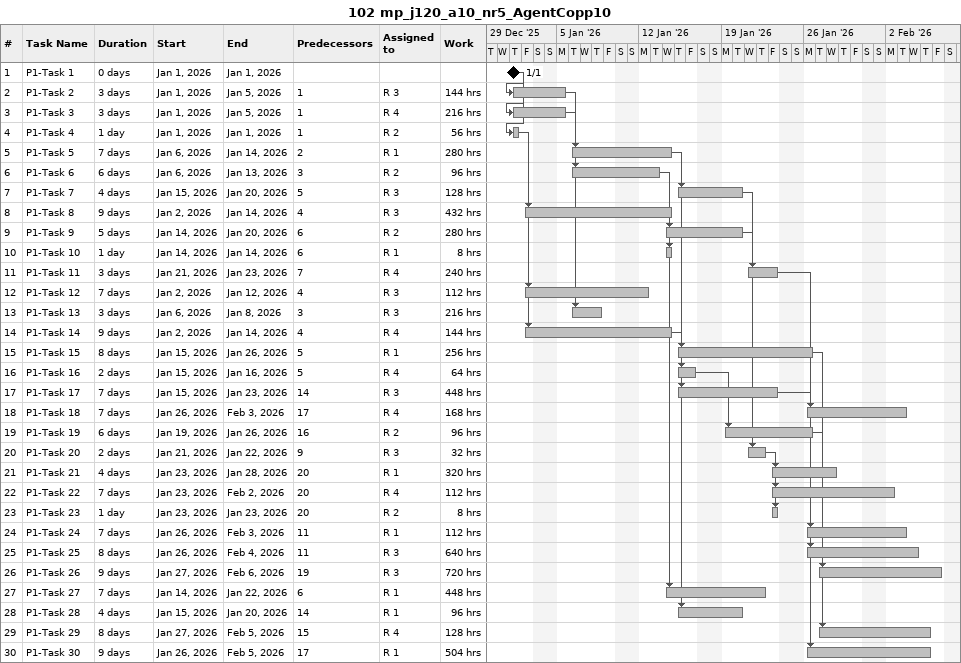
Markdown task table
102 mp_j120_a10_nr5_AgentCopp10

| ID | Task | Duration | Start | Finish | Predecessors | Resources | Work (h) |
|---|---|---|---|---|---|---|---|
| 1 | P1-Task 1 | 0d | 2026-01-01 | 2026-01-01 |  |  |  |
| 2 | P1-Task 2 | 3d | 2026-01-01 | 2026-01-05 | 1 | R 3 | 144 |
| 3 | P1-Task 3 | 3d | 2026-01-01 | 2026-01-05 | 1 | R 4 | 216 |
| 4 | P1-Task 4 | 1d | 2026-01-01 | 2026-01-01 | 1 | R 2 | 56 |
| 5 | P1-Task 5 | 7d | 2026-01-06 | 2026-01-14 | 2 | R 1 | 280 |
| 6 | P1-Task 6 | 6d | 2026-01-06 | 2026-01-13 | 3 | R 2 | 96 |
| 7 | P1-Task 7 | 4d | 2026-01-15 | 2026-01-20 | 5 | R 3 | 128 |
| 8 | P1-Task 8 | 9d | 2026-01-02 | 2026-01-14 | 4 | R 3 | 432 |
| 9 | P1-Task 9 | 5d | 2026-01-14 | 2026-01-20 | 6 | R 2 | 280 |
| 10 | P1-Task 10 | 1d | 2026-01-14 | 2026-01-14 | 6 | R 1 | 8 |
| 11 | P1-Task 11 | 3d | 2026-01-21 | 2026-01-23 | 7 | R 4 | 240 |
| 12 | P1-Task 12 | 7d | 2026-01-02 | 2026-01-12 | 4 | R 3 | 112 |
| 13 | P1-Task 13 | 3d | 2026-01-06 | 2026-01-08 | 3 | R 3 | 216 |
| 14 | P1-Task 14 | 9d | 2026-01-02 | 2026-01-14 | 4 | R 4 | 144 |
| 15 | P1-Task 15 | 8d | 2026-01-15 | 2026-01-26 | 5 | R 1 | 256 |
| 16 | P1-Task 16 | 2d | 2026-01-15 | 2026-01-16 | 5 | R 4 | 64 |
| 17 | P1-Task 17 | 7d | 2026-01-15 | 2026-01-23 | 14 | R 3 | 448 |
| 18 | P1-Task 18 | 7d | 2026-01-26 | 2026-02-03 | 17 | R 4 | 168 |
| 19 | P1-Task 19 | 6d | 2026-01-19 | 2026-01-26 | 16 | R 2 | 96 |
| 20 | P1-Task 20 | 2d | 2026-01-21 | 2026-01-22 | 9 | R 3 | 32 |
| 21 | P1-Task 21 | 4d | 2026-01-23 | 2026-01-28 | 20 | R 1 | 320 |
| 22 | P1-Task 22 | 7d | 2026-01-23 | 2026-02-02 | 20 | R 4 | 112 |
| 23 | P1-Task 23 | 1d | 2026-01-23 | 2026-01-23 | 20 | R 2 | 8 |
| 24 | P1-Task 24 | 7d | 2026-01-26 | 2026-02-03 | 11 | R 1 | 112 |
| 25 | P1-Task 25 | 8d | 2026-01-26 | 2026-02-04 | 11 | R 3 | 640 |
| 26 | P1-Task 26 | 9d | 2026-01-27 | 2026-02-06 | 19 | R 3 | 720 |
| 27 | P1-Task 27 | 7d | 2026-01-14 | 2026-01-22 | 6 | R 1 | 448 |
| 28 | P1-Task 28 | 4d | 2026-01-15 | 2026-01-20 | 14 | R 1 | 96 |
| 29 | P1-Task 29 | 8d | 2026-01-27 | 2026-02-05 | 15 | R 4 | 128 |
| 30 | P1-Task 30 | 9d | 2026-01-26 | 2026-02-05 | 17 | R 1 | 504 |
